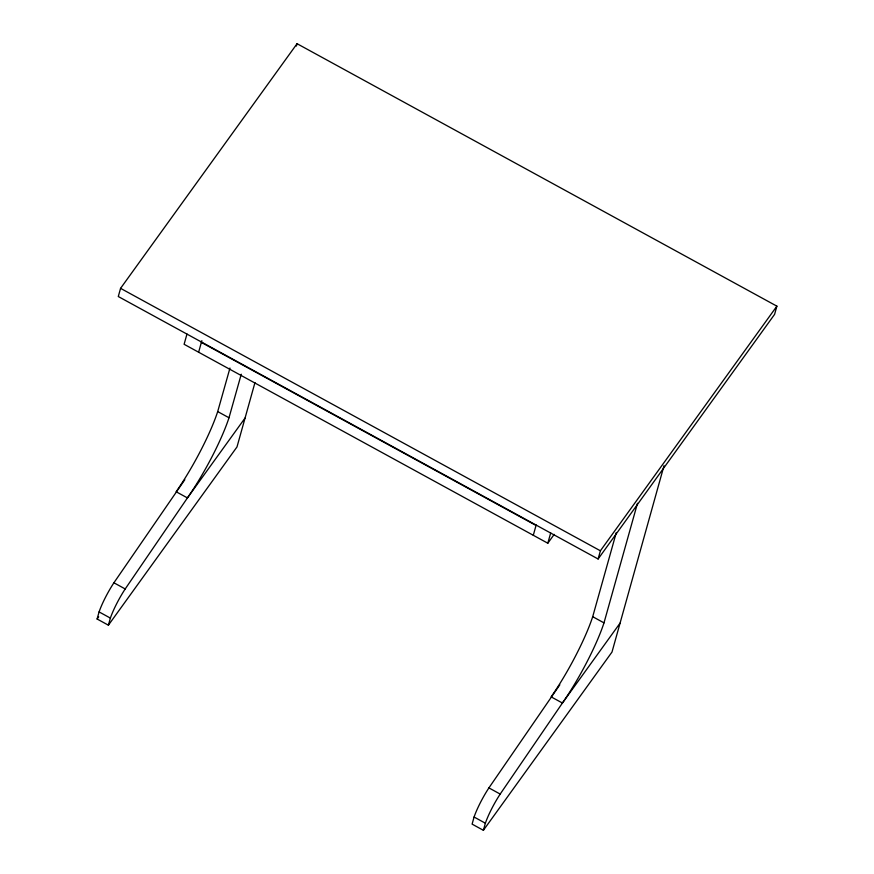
<?xml version="1.0" encoding="UTF-8"?>
<svg xmlns="http://www.w3.org/2000/svg" width="874" height="874" viewBox="0 0 874 874"><rect width="100%" height="100%" fill="white"/><g stroke="black" fill="none" stroke-linecap="round" stroke-linejoin="round"><path stroke-width="1.31" d="M120.568 288.344L118.285 296.526L598.111 558.989L774.604 314.345L776.888 306.162L297.062 43.7L120.568 288.344L600.394 550.795L598.111 558.989M254.968 382.583L236.996 446.931L108.398 625.183L97.112 619.011L99.09 611.909A28.667 4.883 -61.3 0 1 113.904 582.783L184.829 479.695M186.981 334.01L184.108 344.28L547.812 543.224L554.192 534.385M108.398 625.183L110.375 618.093A28.667 4.883 -61.3 0 1 125.2 588.956L187.429 497.918L245.081 418.001M198.627 352.222L201.85 340.663M296.406 46.038L297.062 43.7M229.971 368.052L217.702 411.578A70.466 12.018 -61.3 0 1 176.133 491.734L187.429 497.918A70.466 12.018 -61.3 0 0 228.999 417.761L241.257 374.225M533.293 535.281L536.166 525.012M547.812 543.224L550.686 532.954M559.819 684.812L488.905 787.9A28.667 4.883 -61.3 0 0 474.079 817.026L472.102 824.127L483.388 830.3L611.997 652.048L664.021 465.7M483.388 830.3L485.376 823.21A28.667 4.883 -61.3 0 1 500.19 794.073L562.419 703.035L620.07 623.118M616.312 532.517L592.703 616.694A70.466 12.018 -61.3 0 1 551.133 696.851L562.419 703.035A70.466 12.018 -61.3 0 0 603.989 622.878L637.485 503.293M97.112 619.011L98.707 616.793M600.394 550.795L776.888 306.162M201.37 342.4L536.035 525.46M217.702 411.578L228.999 417.761M592.703 616.694L603.989 622.878M113.904 582.783L125.2 588.956M488.905 787.9L500.19 794.073M99.09 611.909L110.375 618.093M474.079 817.026L485.376 823.21"/></g></svg>
